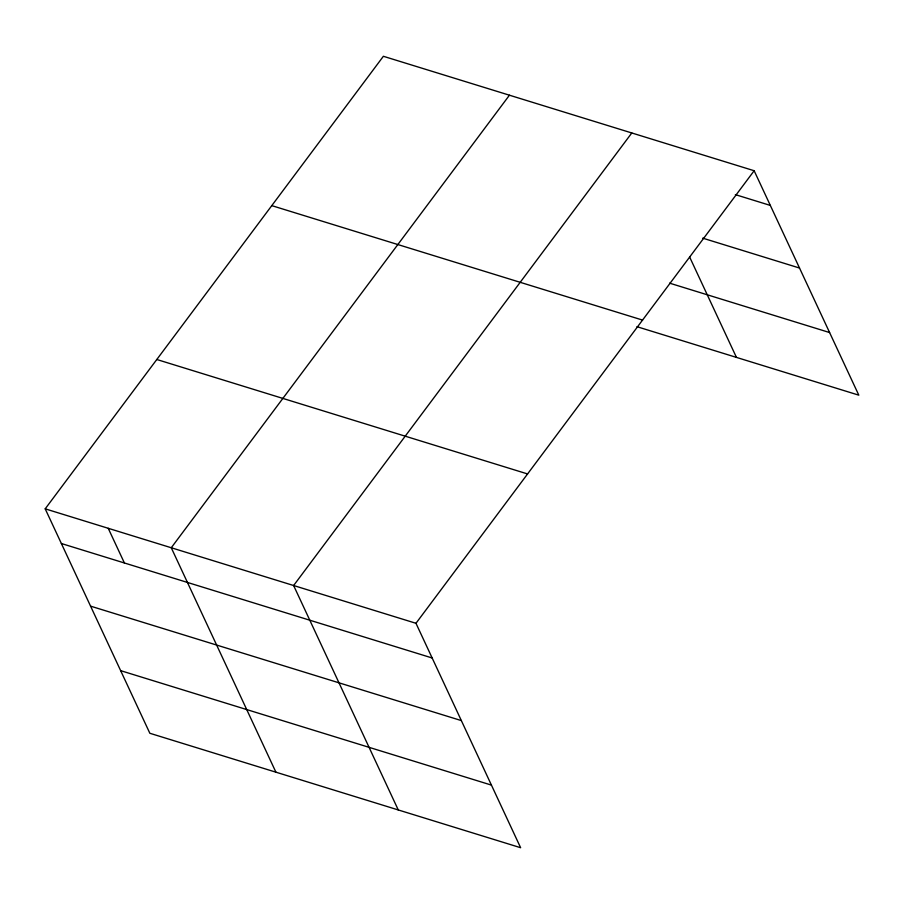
<?xml version="1.0" encoding="UTF-8"?>
<svg xmlns="http://www.w3.org/2000/svg" width="904" height="904" viewBox="0 0 904 904"><rect width="100%" height="100%" fill="white"/><g stroke="black" fill="none" stroke-linecap="round" stroke-linejoin="round"><path stroke-width="1.36" d="M45.2 508.839L415.976 623.285L520.625 847.715L149.849 733.268L45.2 508.839L383.375 56.285L754.151 170.732L858.8 395.161L636.947 326.683M509.438 95.202L171.263 547.756L275.912 772.174M631.794 132.967L293.619 585.521L398.268 809.95M415.976 623.285L754.151 170.732M735.359 194.631L770.321 205.423M702.713 238.147L799.52 268.036M669.593 283.155L829.601 332.548M271.776 205.626L642.552 320.084M156.799 359.498L527.574 473.945M61.37 543.519L432.146 657.976M90.569 606.143L461.345 720.59M120.65 670.655L491.426 785.101M689.549 256.826L736.444 357.385M108.231 528.298L124.402 562.977"/></g></svg>
